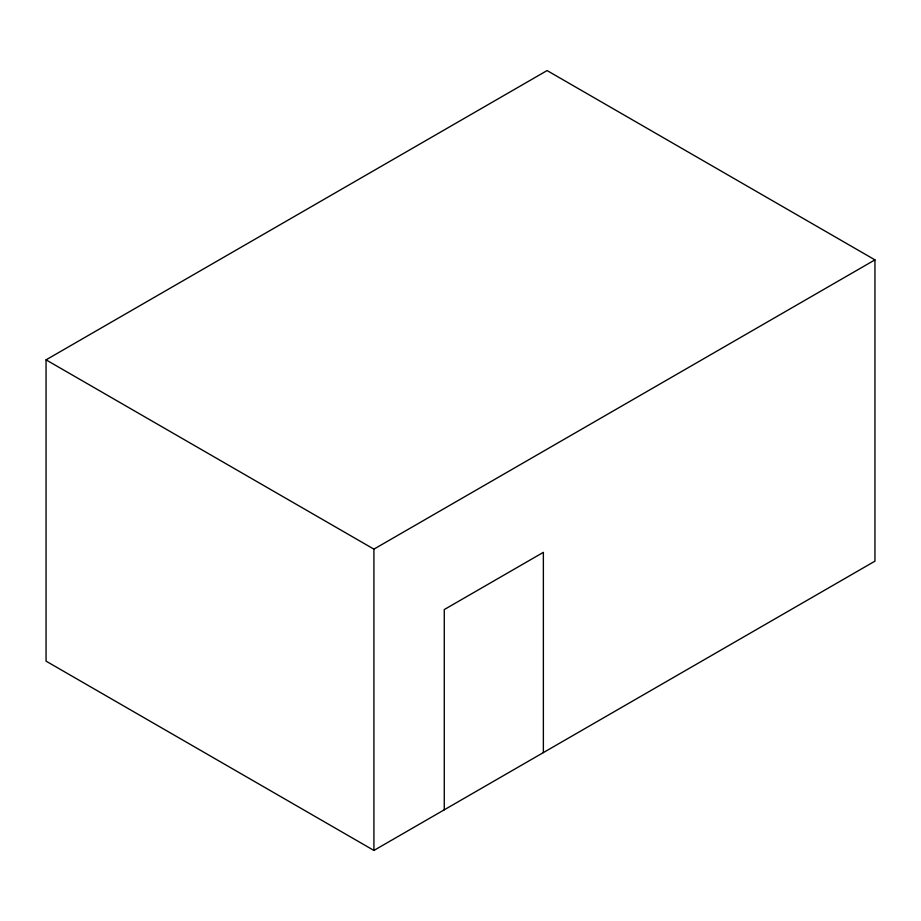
<?xml version="1.0" encoding="UTF-8"?>
<svg xmlns="http://www.w3.org/2000/svg" width="921" height="921" viewBox="0 0 921 921"><rect width="100%" height="100%" fill="white"/><g stroke="black" fill="none" stroke-linecap="round" stroke-linejoin="round"><path stroke-width="1.38" d="M46.05 359.846L547.086 70.572L874.95 259.872L874.95 561.154L373.914 850.428L46.05 661.128L46.05 359.846L373.914 549.135L874.95 259.872M543.367 752.595L543.367 552.347L444.267 609.564L444.267 809.801M373.914 549.135L373.914 850.428"/></g></svg>
